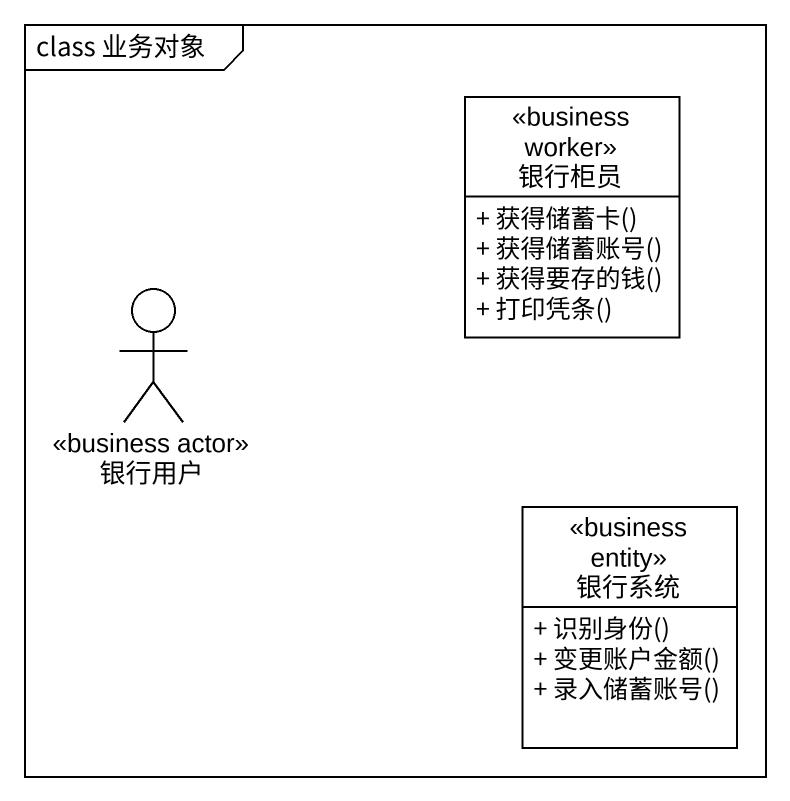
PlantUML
@startuml
mainframe class 业务对象
allowmixing
hide circle
hide empty members
skinparam classAttributeIconSize 0
class 银行柜员 <<business worker>> {
  + 获得储蓄卡()
  + 获得储蓄账号()
  + 获得要存的钱()
  + 打印凭条()
}
actor 银行用户 <<business actor>>
class 银行系统 <<business entity>> {
  + 识别身份()
  + 变更账户金额()
  + 录入储蓄账号()
}
@enduml
